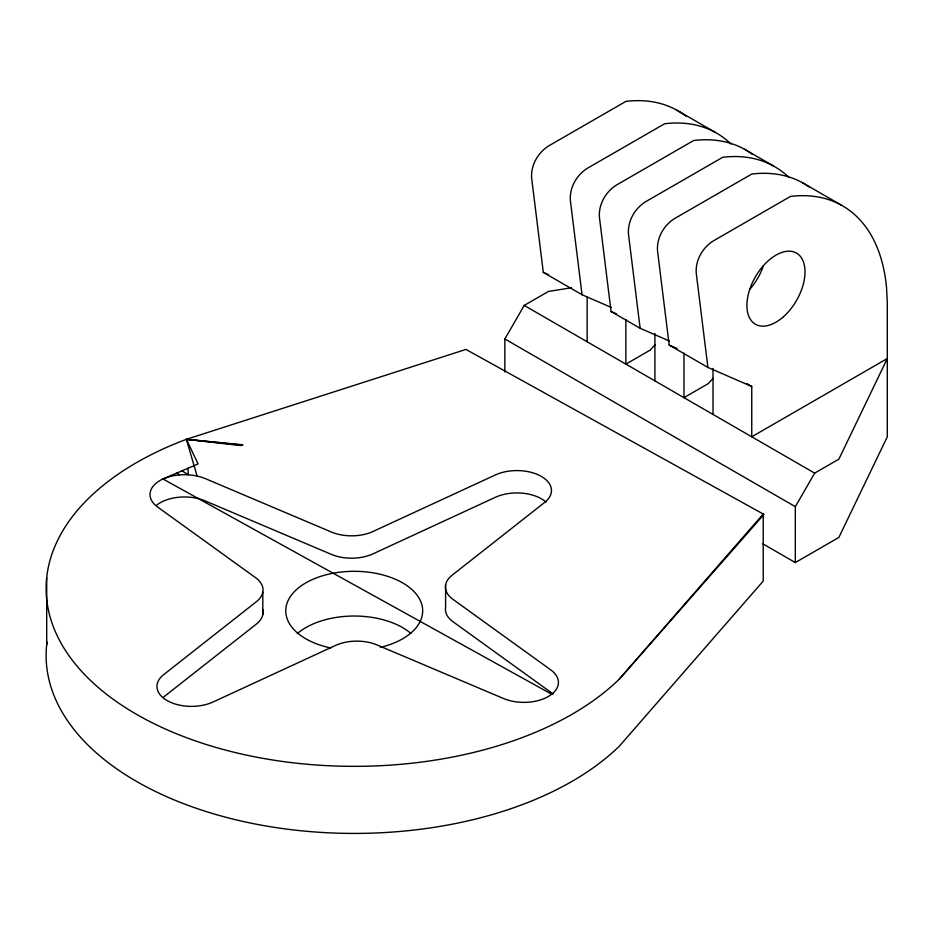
<?xml version="1.0" encoding="UTF-8"?>
<svg xmlns="http://www.w3.org/2000/svg" width="934" height="934" viewBox="0 0 934 934"><rect width="100%" height="100%" fill="white"/><g stroke="black" fill="none" stroke-linecap="round" stroke-linejoin="round"><path stroke-width="1.4" d="M587.147 341.762L587.147 297.21M625.873 319.568L625.873 364.132L650.087 350.157L655.014 344.833M654.921 380.897L654.921 333.461M683.968 353.11L683.968 397.662L708.182 383.687L713.109 378.375M713.016 414.439L713.016 368.44M751.753 386.489L751.753 436.797L887.3 358.539L887.3 302.639L886.541 287.742A216.396 124.934 -60 0 0 790.479 196.42L713.191 240.995C702.473 247.72 695.281 260.364 696.239 273.137L707.902 367.412L751.753 386.489L746.756 383.605M504.85 371.942L504.85 338.972L524.219 305.43L548.421 291.455L571.456 287.765M795.313 562.572L795.313 506.672L814.681 473.129L838.884 459.154L887.3 358.539L887.3 436.797L838.884 537.412L795.313 562.572L762.483 543.611M619.37 679.053L763.965 514.436L465.938 349.433L186.38 439.319A308.092 177.869 0 0 0 140.976 716.857A308.092 177.869 0 0 0 619.37 679.053L763.218 514.027L763.218 581.1L619.37 746.126A308.092 177.869 0 0 1 261.602 825.201A308.092 177.869 0 0 1 47.027 641.973M163.66 697.009L256.395 624.052A34.231 19.766 0 0 0 262.629 609.365M170.653 476.282L162.936 478.979A34.535 19.941 0 0 0 157.577 506.987L255.519 577.644A34.231 19.766 0 0 1 256.395 601.694L163.66 674.652A34.535 19.941 0 0 0 167.595 700.839A34.535 19.941 0 0 0 213.069 702.006L335.458 645.464A34.231 19.766 0 0 1 377.091 644.962L503.473 698.504A34.535 19.941 0 0 0 548.818 696.227A34.535 19.941 0 0 0 550.862 669.97L452.92 599.313A34.231 19.766 0 0 1 452.044 575.274L544.779 502.305A34.535 19.941 0 0 0 540.833 476.13A34.535 19.941 0 0 0 495.359 474.951L372.981 531.493A34.231 19.766 0 0 1 331.337 532.006L204.955 478.465C194.074 474.192 182.002 473.678 170.653 476.282L170.303 475.826M551.725 694.231L162.936 478.979L198.078 463.953L186.38 439.319L242.898 444.794L240.972 445.611L186.38 439.319L197.062 475.955M186.38 439.319L242.139 445.121M685.93 116.166A216.396 124.934 -60 0 0 625.873 101.397L548.597 145.961C537.879 152.697 530.687 165.33 531.644 178.102L543.308 272.378L548.62 274.689M543.308 272.378L582.034 294.735L611.268 307.461M752.594 154.46A216.396 124.934 -60 0 0 693.658 140.52L616.37 185.095C605.652 191.82 598.461 204.464 599.418 217.237L611.081 311.512L616.393 313.824M611.081 311.512L640.129 328.278L669.351 340.992M809.568 187.185A216.396 124.934 -60 0 0 751.753 174.063L674.465 218.638C663.747 225.363 656.555 237.995 657.513 250.767L669.176 345.055L677.138 348.522M676.671 110.095L715.409 132.453M744.456 149.23L773.504 165.995M802.539 182.76L841.277 205.118M669.176 345.055L707.902 367.412M524.219 305.43L814.681 473.129M504.85 338.972L795.313 506.672M181.955 470.853L188.306 474.717L187.956 468.284M177.028 472.954L179.305 474.822M640.129 328.278L628.465 234.002C627.508 221.23 634.7 208.597 645.417 201.861L722.706 157.297A216.396 124.934 -60 0 1 789.09 177.565M582.034 294.735L570.37 200.46C569.413 187.687 576.605 175.055 587.323 168.318L664.611 123.755A216.396 124.934 -60 0 1 730.995 144.023M445.611 584.801L445.611 607.158A34.231 19.766 0 0 0 452.92 621.67L550.862 692.327A34.535 19.941 0 0 1 552.963 694.02M262.816 592.168L262.816 614.525M46.7 577.667L46.7 644.752M763.393 265.758A41.073 23.712 -60 0 1 749.839 289.236M330.753 647.974A68.462 39.532 0 0 1 298.74 587.673A68.462 39.532 0 0 1 407.96 586.354A68.462 39.532 0 0 1 380.348 647.379M297.327 633.567A68.462 39.532 0 0 1 410.832 633.334M156.702 505.096A34.535 19.941 0 0 1 204.955 500.822L331.337 554.364A34.231 19.766 0 0 0 372.981 553.862L495.359 497.308A34.535 19.941 0 0 1 545.993 502.095M783.474 316.719A41.073 23.712 -60 0 0 796.492 253.091A41.073 23.712 -60 0 0 747.9 296.183A41.073 23.712 -60 0 0 783.474 316.719"/></g></svg>
